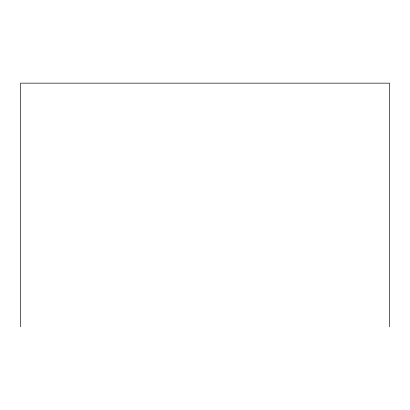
<?xml version="1.0" encoding="UTF-8"?>
<svg xmlns="http://www.w3.org/2000/svg" width="410" height="410" viewBox="0 0 410 410"><rect width="100%" height="100%" fill="white"/><g stroke="black" fill="none" stroke-linecap="round" stroke-linejoin="round"><path stroke-width="0.61" d="M389.5 326.847L389.5 83.153L20.5 83.153L20.5 326.847"/></g></svg>
